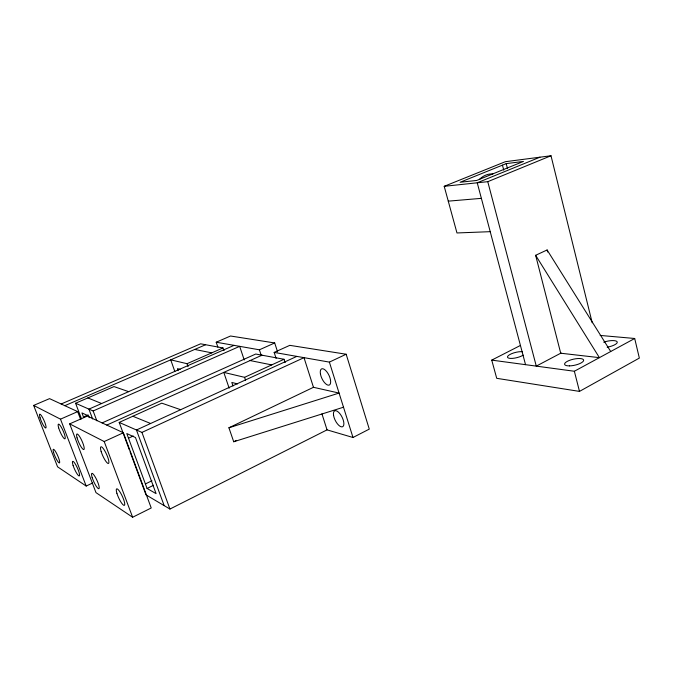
<?xml version="1.0" encoding="UTF-8"?>
<svg xmlns="http://www.w3.org/2000/svg" width="673" height="673" viewBox="0 0 673 673"><rect width="100%" height="100%" fill="white"/><g stroke="black" fill="none" stroke-linecap="round" stroke-linejoin="round"><path stroke-width="1.01" d="M520.313 345.51L491.736 360.122L496.716 378.319L579.487 391.4L639.35 358.078L634.698 338.485L600.165 335.432M491.736 360.122L574.363 371.252L634.698 338.485M561.147 352.989L536.28 366.12L487.774 181.676L444.205 186.312L456.967 232.959L490.222 231.672M130.057 451.785L145.999 494.857L169.941 509.049L327.044 429.87L352.989 437.492L369.275 429.113L346.166 354.234L289.794 345.342L274.163 352.408L276.098 358.364M132.631 517.251L151.223 507.972L123.395 432.756L87.313 416.082L69.689 423.872L95.987 492.628L132.631 517.251L104.197 441.538L69.689 423.872M147.059 488.455L156.086 493.645L135.475 437.543L126.793 433.547L147.059 488.455L153.57 485.275M228.913 427.776L339.083 393.074L313.467 387.303L228.913 427.776L233.716 441.757L236.551 440.378M145.393 483.937L151.921 480.766M80.642 419.447L77.673 411.624L49.55 398.635L33.65 405.415L57.567 466.818L86.186 486.049L92.689 482.97M274.163 352.408L329.383 362.116L346.166 354.234M535.632 255.294L599.407 357.649L560.718 353.216L535.632 255.294L547.107 249.969L610.714 351.508M128.501 438.173L133.254 435.986M180.65 409.706L161.798 403.161L119.188 422.408L141.944 432.411L304.003 357.657L313.467 387.303M296.818 356.387L136.451 429.997L164.162 505.625M104.197 441.538L123.395 432.756M229.156 388.195L223.789 372.396L244.577 377.317L284.023 359.273L284.999 362.276M106.797 425.084L261.99 355.193M102.103 422.913L255.732 354.032L284.023 359.273M217.884 347.15L216.21 342.221L259.383 349.809L274.693 342.961L277.587 351.861M88.18 414.93L83.477 417.008L81.929 412.902L88.651 415.998L89.282 417.672M128.652 391.661L114.006 386.571L75.578 403.253L93.143 410.967L239.664 346.343L244.223 359.979M33.65 405.415L60.486 419.161L77.673 411.624M174.854 371.58L170.723 359.836L187.035 363.698L222.965 347.949L223.629 349.926M234.044 345.35L88.92 409.117L92.622 418.943M216.21 342.221L230.528 336.004L274.693 342.961M64.827 405.684L205.602 344.736M61.159 403.993L200.638 343.81L222.965 347.949M487.774 181.676L551.002 155.749L592.206 322.779M539.965 157.188L477.241 182.795L525.537 364.673M444.205 186.312L505.288 161.713L551.002 155.749M506.205 163.632L460.105 182.265L476.728 180.44L523.451 161.427L506.205 163.632L507.501 168.637M233.716 441.757L343.508 407.207M448.268 201.151L481.372 198.35M194.716 349.447L211.751 352.862M250.078 360.551L271.732 364.901M180.187 369.351L177.453 368.661L178.143 370.621M237.51 383.896L231.823 382.449L233.018 385.982M87.86 397.92L101.631 403.531M132.833 416.251L150.609 423.494M60.486 419.161L86.186 486.049M75.578 403.253L81.492 418.842M93.143 410.967L96.819 420.768M119.188 422.408L129.334 449.825M141.944 432.411L169.941 509.049M187.035 363.698L188.07 366.65M244.577 377.317L245.569 380.279M259.383 349.809L261.317 355.664M321.938 413.853L327.044 429.87M329.383 362.116L352.989 437.492M502.453 165.154L503.749 170.16M574.363 371.252L579.487 391.4M547.107 249.969L547.62 251.996M479.437 179.413A25.776 20.097 88.9 0 1 492.863 173.954M523.182 355.134A8.951 2.7 -13.9 0 1 510.58 358.415A8.951 2.7 -13.9 0 1 509.882 354.528A8.951 2.7 -13.9 0 1 522.568 351.718M603.715 342.178A9.658 2.936 -12.1 0 1 617.099 341.707A9.658 2.936 -12.1 0 1 607.181 347.192M284.385 361.451A8.354 3.373 65.2 0 1 285.562 361.956M223.865 350.238A7.411 2.667 66.1 0 1 224.361 350.111M569.493 365.885A9.75 3.087 -12.6 0 0 583.651 360.232A9.75 3.087 -12.6 0 0 569.181 360.484A9.75 3.087 -12.6 0 0 569.493 365.885M320.441 374.003A8.959 3.878 64.5 0 0 329.173 385.099A8.959 3.878 64.5 0 0 326.792 371.74A8.959 3.878 64.5 0 0 320.441 374.003M333.589 415.561A8.9 3.786 63.3 0 0 342.321 426.842A8.9 3.786 63.3 0 0 340.05 413.895A8.9 3.786 63.3 0 0 333.589 415.561M101.16 451.533A9.17 2.036 65.6 0 0 108.454 463.478A9.17 2.036 65.6 0 0 104.483 450.338A9.17 2.036 65.6 0 0 101.16 451.533M116.9 493.267A9.094 1.985 65.1 0 0 124.236 505.398A9.094 1.985 65.1 0 0 120.417 492.678A9.094 1.985 65.1 0 0 116.9 493.267M77.067 437.854A8.53 1.767 65.9 0 0 83.721 449.581A8.53 1.767 65.9 0 0 80.398 437.845A8.53 1.767 65.9 0 0 77.067 437.854M92.176 477.569A8.463 1.733 65.4 0 0 98.838 488.758A8.463 1.733 65.4 0 0 95.12 476.795A8.463 1.733 65.4 0 0 92.176 477.569M58.669 427.868A8.051 1.573 66.1 0 0 64.844 438.872A8.051 1.573 66.1 0 0 61.58 427.725A8.051 1.573 66.1 0 0 58.669 427.868M73.113 465.464A7.983 1.539 65.7 0 0 79.279 475.937A7.983 1.539 65.7 0 0 75.645 464.572A7.983 1.539 65.7 0 0 73.113 465.464M40.044 417.748A7.563 1.388 66.2 0 0 45.747 428.028A7.563 1.388 66.2 0 0 42.55 417.487A7.563 1.388 66.2 0 0 40.044 417.748M53.604 452.601A7.496 1.363 65.9 0 0 59.325 462.974A7.496 1.363 65.9 0 0 56.246 452.761A7.496 1.363 65.9 0 0 53.604 452.601"/></g></svg>
